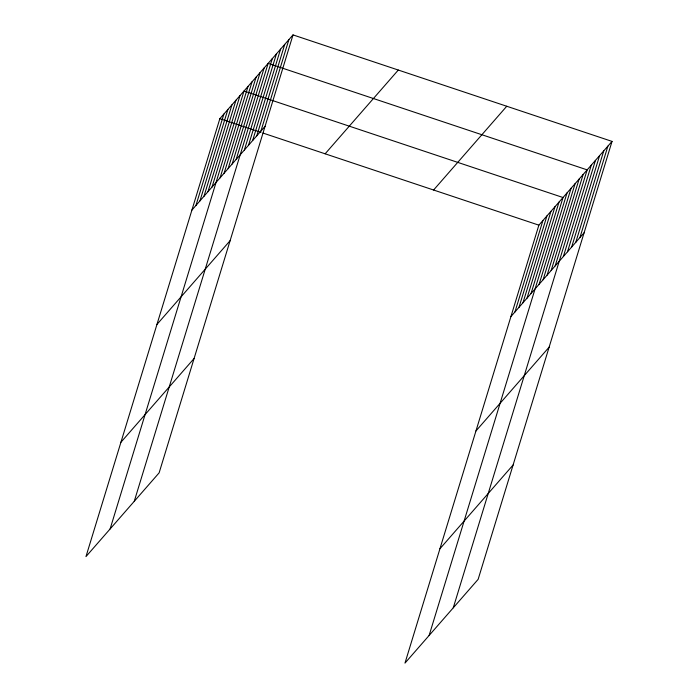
<?xml version="1.0" encoding="UTF-8"?>
<svg xmlns="http://www.w3.org/2000/svg" width="698" height="698" viewBox="0 0 698 698"><rect width="100%" height="100%" fill="white"/><g stroke="black" fill="none" stroke-linecap="round" stroke-linejoin="round"><path stroke-width="1.05" d="M293.02 34.9L219.861 118.66L85.967 556.603L159.127 472.843L293.02 34.9L612.033 141.397L478.139 579.34L404.98 663.1L538.873 225.157L612.033 141.397M195.937 205.482L223.884 114.053M199.96 200.876L227.906 109.446M203.982 196.269L231.937 104.84M208.004 191.662L235.959 100.233M212.026 187.055L239.981 95.626M110.11 528.962L244.003 91.019L563.016 197.517L429.122 635.459M220.079 177.842L248.026 86.412M224.102 173.235L252.048 81.806M228.124 168.628L256.079 77.199M232.146 164.021L260.101 72.592M236.168 159.414L264.123 67.985M134.252 501.321L268.145 63.378L587.158 169.876L453.264 607.818M244.344 150.061L272.29 58.632M248.488 145.315L276.434 53.886M252.632 140.568L280.579 49.139M256.777 135.822L284.732 44.393M260.921 131.076L288.876 39.646M514.95 311.971L542.896 220.551M518.972 307.364L546.918 215.944M522.994 302.757L550.949 211.337M527.016 298.151L554.971 206.73M531.038 293.544L558.993 202.123M539.092 284.33L567.038 192.91M543.114 279.724L571.06 188.303M547.136 275.117L575.091 183.696M551.158 270.51L579.113 179.089M555.18 265.903L583.135 174.483M563.356 256.55L591.302 165.129M567.5 251.804L595.446 160.383M571.645 247.057L599.591 155.637M575.789 242.311L603.744 150.89M579.933 237.564L607.888 146.144M191.906 210.089L265.066 126.329M156.954 324.439L230.104 240.679M325.137 153.804L398.296 70.044M120.928 442.253L194.088 358.493M433.598 190.013L506.757 106.253M510.919 316.578L584.078 232.818M475.966 430.936L549.117 347.168M439.941 548.75L513.1 464.99M219.861 118.66L260.973 132.384M262.971 133.056L538.873 225.157"/></g></svg>
